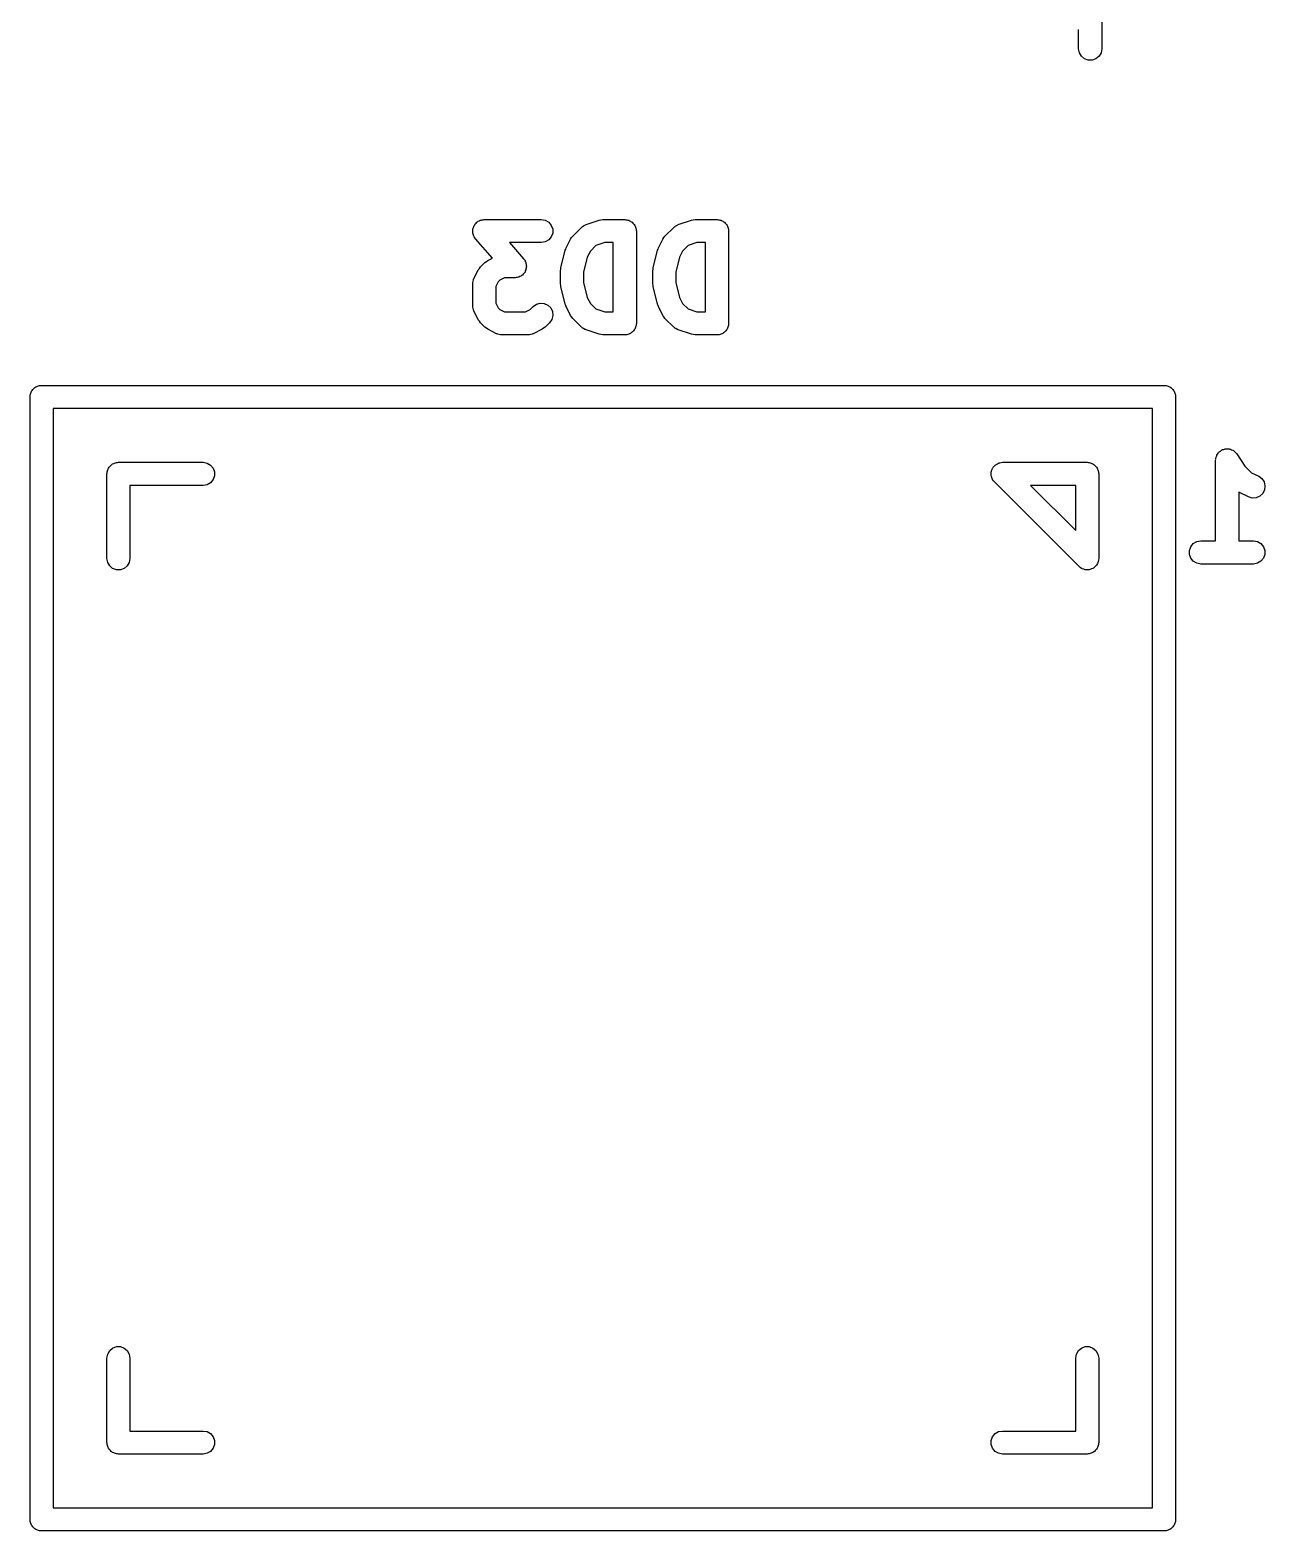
# Model space of a CAD drawing. Extents: x 100 to 214, y -112 to -50.
# Drawn here: x 126.58 to 134.61, y -101.31 to -91.55 of the extents above; entities that cross this region are included whole.
import ezdxf

# ---------------------------------------------------------------- set-up
doc = ezdxf.new("R2010")
doc.units = 0
doc.header["$MEASUREMENT"] = 0
doc.layers.add('BLACK', color=7, linetype='CONTINUOUS')

msp = doc.modelspace()

# ---------------------------------------------------------------- linework, layer by layer
at = {"layer": 'Black'}
for p, q in [((133.546, -91.0714), (133.546, -91.6714)), ((133.396, -91.6714), (133.396, -91.5464)), ((133.401, -91.6971), (133.396, -91.6714)), ((133.414, -91.7196), (133.401, -91.6971)), ((133.434, -91.7364), (133.414, -91.7196)), ((133.458, -91.7453), (133.434, -91.7364)), ((133.484, -91.7453), (133.458, -91.7453)), ((133.509, -91.7364), (133.484, -91.7453)), ((133.529, -91.7196), (133.509, -91.7364)), ((133.542, -91.6971), (133.529, -91.7196)), ((133.546, -91.6714), (133.542, -91.6971)), ((129.459, -92.8387), (129.46, -92.8329)), ((129.46, -92.8329), (129.463, -92.8265)), ((129.463, -92.8265), (129.466, -92.8196)), ((129.466, -92.8196), (129.469, -92.8152)), ((129.469, -92.8152), (129.472, -92.8101)), ((129.472, -92.8101), (129.478, -92.8053)), ((129.478, -92.8053), (129.482, -92.7997)), ((129.482, -92.7997), (129.487, -92.7968)), ((129.487, -92.7968), (129.492, -92.793)), ((129.492, -92.793), (129.499, -92.7903)), ((129.499, -92.7903), (129.505, -92.7867)), ((129.505, -92.7867), (129.511, -92.7856)), ((129.511, -92.7856), (129.516, -92.7836)), ((129.516, -92.7836), (129.523, -92.7834)), ((129.523, -92.7834), (129.531, -92.7821)), ((129.531, -92.7821), (129.902, -92.7821)), ((129.902, -92.7821), (129.928, -92.7867)), ((129.928, -92.7867), (129.95, -92.7997)), ((129.95, -92.7997), (129.967, -92.8196)), ((129.967, -92.8196), (129.976, -92.8441)), ((130.106, -92.8898), (130.163, -92.8327)), ((130.163, -92.8327), (130.167, -92.8302)), ((130.167, -92.8302), (130.17, -92.827)), ((130.17, -92.827), (130.177, -92.8228)), ((130.177, -92.8228), (130.185, -92.8177)), ((130.185, -92.8177), (130.189, -92.8166)), ((130.189, -92.8166), (130.193, -92.8145)), ((130.193, -92.8145), (130.278, -92.786)), ((130.278, -92.786), (130.29, -92.7842)), ((130.29, -92.7842), (130.302, -92.7821)), ((130.302, -92.7821), (130.445, -92.7821)), ((130.445, -92.7821), (130.451, -92.7833)), ((130.451, -92.7833), (130.458, -92.7833)), ((130.458, -92.7833), (130.464, -92.7855)), ((130.464, -92.7855), (130.471, -92.7867)), ((130.471, -92.7867), (130.476, -92.7899)), ((130.476, -92.7899), (130.482, -92.7922)), ((130.482, -92.7922), (130.487, -92.7964)), ((130.487, -92.7964), (130.493, -92.7997)), ((130.493, -92.7997), (130.497, -92.8047)), ((130.497, -92.8047), (130.502, -92.8089)), ((130.502, -92.8089), (130.506, -92.8146)), ((130.506, -92.8146), (130.51, -92.8196)), ((130.51, -92.8196), (130.512, -92.8258)), ((130.512, -92.8258), (130.515, -92.8315)), ((130.515, -92.8315), (130.516, -92.8379)), ((130.706, -92.8898), (130.763, -92.8327)), ((130.763, -92.8327), (130.767, -92.8302)), ((130.767, -92.8302), (130.77, -92.827)), ((130.77, -92.827), (130.777, -92.8228)), ((130.777, -92.8228), (130.785, -92.8177)), ((130.785, -92.8177), (130.789, -92.8166)), ((130.789, -92.8166), (130.793, -92.8145)), ((130.793, -92.8145), (130.878, -92.786)), ((130.878, -92.786), (130.89, -92.7842)), ((130.89, -92.7842), (130.902, -92.7821)), ((130.902, -92.7821), (131.045, -92.7821)), ((131.045, -92.7821), (131.051, -92.7833)), ((131.051, -92.7833), (131.058, -92.7833)), ((131.058, -92.7833), (131.064, -92.7855)), ((131.064, -92.7855), (131.071, -92.7867)), ((131.071, -92.7867), (131.076, -92.7899)), ((131.076, -92.7899), (131.082, -92.7922)), ((131.082, -92.7922), (131.087, -92.7964)), ((131.087, -92.7964), (131.093, -92.7997)), ((131.093, -92.7997), (131.097, -92.8047)), ((131.097, -92.8047), (131.102, -92.8089)), ((131.102, -92.8089), (131.106, -92.8146)), ((131.106, -92.8146), (131.11, -92.8196)), ((131.11, -92.8196), (131.112, -92.8258)), ((131.112, -92.8258), (131.115, -92.8315)), ((131.115, -92.8315), (131.116, -92.8379)), ((129.456, -92.8587), (129.457, -92.8514)), ((129.457, -92.8644), (129.456, -92.8587)), ((129.457, -92.8441), (129.459, -92.8387)), ((129.457, -92.8514), (129.457, -92.8441)), ((129.457, -92.8702), (129.457, -92.8644)), ((129.459, -92.877), (129.457, -92.8702)), ((129.461, -92.8842), (129.459, -92.877)), ((129.464, -92.8892), (129.461, -92.8842)), ((129.466, -92.8946), (129.464, -92.8892)), ((129.47, -92.9002), (129.466, -92.8946)), ((129.474, -92.9065), (129.47, -92.9002)), ((129.584, -93.0322), (129.474, -92.9065)), ((129.902, -92.9321), (129.696, -92.9321)), ((129.696, -92.9321), (129.787, -93.0363)), ((129.928, -92.9276), (129.902, -92.9321)), ((129.95, -92.9146), (129.928, -92.9276)), ((129.967, -92.8946), (129.95, -92.9146)), ((129.976, -92.8702), (129.967, -92.8946)), ((129.976, -92.8441), (129.976, -92.8702)), ((130.063, -92.9664), (130.092, -92.9093)), ((130.092, -92.9093), (130.099, -92.8996)), ((130.099, -92.8996), (130.106, -92.8898)), ((130.314, -92.9321), (130.257, -92.9513)), ((130.37, -92.9321), (130.314, -92.9321)), ((130.37, -93.3821), (130.37, -92.9321)), ((130.516, -92.8379), (130.519, -92.8441)), ((130.519, -92.8441), (130.519, -92.8507)), ((130.519, -92.8507), (130.52, -92.8571)), ((130.52, -92.8571), (130.52, -93.4571)), ((130.663, -92.9664), (130.692, -92.9093)), ((130.692, -92.9093), (130.699, -92.8996)), ((130.699, -92.8996), (130.706, -92.8898)), ((130.914, -92.9321), (130.857, -92.9513)), ((130.97, -92.9321), (130.914, -92.9321)), ((130.97, -93.3821), (130.97, -92.9321)), ((131.116, -92.8379), (131.119, -92.8441)), ((131.119, -92.8441), (131.119, -92.8507)), ((131.119, -92.8507), (131.12, -92.8571)), ((131.12, -92.8571), (131.12, -93.4571)), ((130.029, -93.0961), (130.058, -92.9818)), ((130.058, -92.9818), (130.061, -92.9743)), ((130.061, -92.9743), (130.063, -92.9664)), ((130.201, -93.0262), (130.177, -93.1235)), ((130.221, -92.9873), (130.201, -93.0262)), ((130.257, -92.9513), (130.221, -92.9873)), ((130.629, -93.0961), (130.658, -92.9818)), ((130.658, -92.9818), (130.661, -92.9743)), ((130.661, -92.9743), (130.663, -92.9664)), ((130.801, -93.0262), (130.777, -93.1235)), ((130.821, -92.9873), (130.801, -93.0262)), ((130.857, -92.9513), (130.821, -92.9873)), ((129.463, -93.1664), (129.492, -93.1093)), ((129.492, -93.1093), (129.499, -93.0996)), ((129.499, -93.0996), (129.506, -93.0898)), ((129.506, -93.0898), (129.535, -93.0612)), ((129.535, -93.0612), (129.545, -93.0543)), ((129.545, -93.0543), (129.554, -93.0472)), ((129.554, -93.0472), (129.584, -93.0322)), ((129.787, -93.0363), (129.791, -93.0426)), ((129.791, -93.0426), (129.796, -93.0482)), ((129.796, -93.1232), (129.792, -93.1276)), ((129.796, -93.0482), (129.798, -93.0536)), ((129.798, -93.1163), (129.796, -93.1232)), ((129.798, -93.0536), (129.801, -93.0586)), ((129.802, -93.1099), (129.798, -93.1163)), ((129.801, -93.0586), (129.802, -93.0658)), ((129.802, -93.0658), (129.804, -93.0727)), ((129.804, -93.0987), (129.802, -93.1042)), ((129.802, -93.1042), (129.802, -93.1099)), ((129.804, -93.0727), (129.804, -93.0785)), ((129.804, -93.0785), (129.806, -93.0841)), ((129.806, -93.0841), (129.804, -93.0914)), ((129.804, -93.0914), (129.804, -93.0987)), ((130.027, -93.1143), (130.029, -93.1052)), ((130.027, -93.2), (130.027, -93.1143)), ((130.029, -93.1052), (130.029, -93.0961)), ((130.177, -93.1235), (130.177, -93.1908)), ((130.627, -93.1143), (130.629, -93.1052)), ((130.627, -93.2), (130.627, -93.1143)), ((130.629, -93.1052), (130.629, -93.0961)), ((130.777, -93.1235), (130.777, -93.1908)), ((129.456, -93.1914), (129.459, -93.183)), ((129.456, -93.1957), (129.456, -93.1914)), ((129.456, -93.2), (129.456, -93.1957)), ((129.456, -93.3428), (129.456, -93.2)), ((129.459, -93.183), (129.46, -93.1743)), ((129.46, -93.1743), (129.462, -93.1706)), ((129.462, -93.1706), (129.463, -93.1664)), ((129.621, -93.1873), (129.606, -93.2177)), ((129.606, -93.2177), (129.606, -93.3251)), ((129.632, -93.1759), (129.621, -93.1873)), ((129.663, -93.1607), (129.632, -93.1759)), ((129.731, -93.1607), (129.663, -93.1607)), ((129.738, -93.1594), (129.731, -93.1607)), ((129.745, -93.1593), (129.738, -93.1594)), ((129.751, -93.1572), (129.745, -93.1593)), ((129.756, -93.1562), (129.751, -93.1572)), ((129.763, -93.1525), (129.756, -93.1562)), ((129.769, -93.1499), (129.763, -93.1525)), ((129.774, -93.146), (129.769, -93.1499)), ((129.779, -93.1432), (129.774, -93.146)), ((129.783, -93.1375), (129.779, -93.1432)), ((129.789, -93.1327), (129.783, -93.1375)), ((129.792, -93.1276), (129.789, -93.1327)), ((130.029, -93.209), (130.027, -93.2)), ((130.029, -93.2182), (130.029, -93.209)), ((130.058, -93.3325), (130.029, -93.2182)), ((130.177, -93.1908), (130.201, -93.2881)), ((130.629, -93.209), (130.627, -93.2)), ((130.629, -93.2182), (130.629, -93.209)), ((130.658, -93.3325), (130.629, -93.2182)), ((130.777, -93.1908), (130.801, -93.2881)), ((130.201, -93.2881), (130.221, -93.327)), ((130.801, -93.2881), (130.821, -93.327)), ((129.456, -93.3471), (129.456, -93.3428)), ((129.456, -93.3514), (129.456, -93.3471)), ((129.459, -93.3598), (129.456, -93.3514)), ((129.46, -93.3685), (129.459, -93.3598)), ((129.462, -93.3722), (129.46, -93.3685)), ((129.463, -93.3764), (129.462, -93.3722)), ((129.492, -93.4335), (129.463, -93.3764)), ((129.606, -93.3251), (129.621, -93.3556)), ((129.621, -93.3556), (129.632, -93.3669)), ((129.632, -93.3669), (129.663, -93.3821)), ((129.663, -93.3821), (129.799, -93.3821)), ((129.799, -93.3821), (129.829, -93.3669)), ((129.829, -93.3669), (129.849, -93.347)), ((129.849, -93.347), (129.87, -93.332)), ((129.87, -93.332), (129.895, -93.3253)), ((129.895, -93.3253), (129.921, -93.3275)), ((129.921, -93.3275), (129.945, -93.3385)), ((129.945, -93.3385), (129.963, -93.357)), ((129.963, -93.357), (129.974, -93.3806)), ((129.977, -93.4065), (129.97, -93.4317)), ((129.974, -93.3806), (129.977, -93.4065)), ((130.061, -93.34), (130.058, -93.3325)), ((130.063, -93.3478), (130.061, -93.34)), ((130.092, -93.405), (130.063, -93.3478)), ((130.099, -93.4146), (130.092, -93.405)), ((130.106, -93.4244), (130.099, -93.4146)), ((130.221, -93.327), (130.257, -93.363)), ((130.257, -93.363), (130.314, -93.3821)), ((130.314, -93.3821), (130.37, -93.3821)), ((130.661, -93.34), (130.658, -93.3325)), ((130.663, -93.3478), (130.661, -93.34)), ((130.692, -93.405), (130.663, -93.3478)), ((130.699, -93.4146), (130.692, -93.405)), ((130.706, -93.4244), (130.699, -93.4146)), ((130.821, -93.327), (130.857, -93.363)), ((130.857, -93.363), (130.914, -93.3821)), ((130.914, -93.3821), (130.97, -93.3821)), ((129.499, -93.4432), (129.492, -93.4335)), ((129.506, -93.453), (129.499, -93.4432)), ((129.535, -93.4816), (129.506, -93.453)), ((129.545, -93.4885), (129.535, -93.4816)), ((129.554, -93.4956), (129.545, -93.4885)), ((129.611, -93.5242), (129.554, -93.4956)), ((129.907, -93.4956), (129.85, -93.5242)), ((129.917, -93.4885), (129.907, -93.4956)), ((129.926, -93.4816), (129.917, -93.4885)), ((129.955, -93.453), (129.926, -93.4816)), ((129.97, -93.4317), (129.955, -93.453)), ((130.163, -93.4816), (130.106, -93.4244)), ((130.167, -93.4841), (130.163, -93.4816)), ((130.17, -93.4873), (130.167, -93.4841)), ((130.177, -93.4915), (130.17, -93.4873)), ((130.185, -93.4965), (130.177, -93.4915)), ((130.189, -93.4976), (130.185, -93.4965)), ((130.193, -93.4997), (130.189, -93.4976)), ((130.278, -93.5283), (130.193, -93.4997)), ((130.487, -93.5179), (130.482, -93.5221)), ((130.493, -93.5146), (130.487, -93.5179)), ((130.497, -93.5096), (130.493, -93.5146)), ((130.502, -93.5053), (130.497, -93.5096)), ((130.506, -93.4997), (130.502, -93.5053)), ((130.51, -93.4946), (130.506, -93.4997)), ((130.512, -93.4885), (130.51, -93.4946)), ((130.515, -93.4828), (130.512, -93.4885)), ((130.516, -93.4763), (130.515, -93.4828)), ((130.519, -93.4702), (130.516, -93.4763)), ((130.52, -93.4571), (130.519, -93.4636)), ((130.519, -93.4636), (130.519, -93.4702)), ((130.763, -93.4816), (130.706, -93.4244)), ((130.767, -93.4841), (130.763, -93.4816)), ((130.77, -93.4873), (130.767, -93.4841)), ((130.777, -93.4915), (130.77, -93.4873)), ((130.785, -93.4965), (130.777, -93.4915)), ((130.789, -93.4976), (130.785, -93.4965)), ((130.793, -93.4997), (130.789, -93.4976)), ((130.878, -93.5283), (130.793, -93.4997)), ((131.087, -93.5179), (131.082, -93.5221)), ((131.093, -93.5146), (131.087, -93.5179)), ((131.097, -93.5096), (131.093, -93.5146)), ((131.102, -93.5053), (131.097, -93.5096)), ((131.106, -93.4997), (131.102, -93.5053)), ((131.11, -93.4946), (131.106, -93.4997)), ((131.112, -93.4885), (131.11, -93.4946)), ((131.115, -93.4828), (131.112, -93.4885)), ((131.116, -93.4763), (131.115, -93.4828)), ((131.119, -93.4702), (131.116, -93.4763)), ((131.12, -93.4571), (131.119, -93.4636)), ((131.119, -93.4636), (131.119, -93.4702)), ((129.615, -93.5254), (129.611, -93.5242)), ((129.619, -93.5276), (129.615, -93.5254)), ((129.628, -93.5291), (129.619, -93.5276)), ((129.636, -93.5316), (129.628, -93.5291)), ((129.641, -93.5314), (129.636, -93.5316)), ((129.645, -93.5321), (129.641, -93.5314)), ((129.816, -93.5321), (129.645, -93.5321)), ((129.821, -93.5314), (129.816, -93.5321)), ((129.825, -93.5316), (129.821, -93.5314)), ((129.833, -93.5291), (129.825, -93.5316)), ((129.842, -93.5276), (129.833, -93.5291)), ((129.846, -93.5254), (129.842, -93.5276)), ((129.85, -93.5242), (129.846, -93.5254)), ((130.29, -93.53), (130.278, -93.5283)), ((130.302, -93.5321), (130.29, -93.53)), ((130.445, -93.5321), (130.302, -93.5321)), ((130.451, -93.531), (130.445, -93.5321)), ((130.458, -93.531), (130.451, -93.531)), ((130.464, -93.5287), (130.458, -93.531)), ((130.471, -93.5276), (130.464, -93.5287)), ((130.476, -93.5243), (130.471, -93.5276)), ((130.482, -93.5221), (130.476, -93.5243)), ((130.89, -93.53), (130.878, -93.5283)), ((130.902, -93.5321), (130.89, -93.53)), ((131.045, -93.5321), (130.902, -93.5321)), ((131.051, -93.531), (131.045, -93.5321)), ((131.058, -93.531), (131.051, -93.531)), ((131.064, -93.5287), (131.058, -93.531)), ((131.071, -93.5276), (131.064, -93.5287)), ((131.076, -93.5243), (131.071, -93.5276)), ((131.082, -93.5221), (131.076, -93.5243)), ((126.582, -93.91), (126.585, -93.9044)), ((126.585, -93.9044), (126.587, -93.8982)), ((126.587, -93.8982), (126.591, -93.8932)), ((126.591, -93.8932), (126.595, -93.8875)), ((126.595, -93.8875), (126.6, -93.8833)), ((126.6, -93.8833), (126.604, -93.8782)), ((126.604, -93.8782), (126.609, -93.875)), ((126.609, -93.875), (126.614, -93.8707)), ((126.614, -93.8707), (126.621, -93.8685)), ((126.621, -93.8685), (126.626, -93.8652)), ((126.626, -93.8652), (126.633, -93.8641)), ((126.633, -93.8641), (126.639, -93.8618)), ((126.639, -93.8618), (126.646, -93.8618)), ((126.646, -93.8618), (126.652, -93.8607)), ((126.652, -93.8607), (133.952, -93.8607)), ((133.952, -93.8607), (133.958, -93.8618)), ((133.958, -93.8618), (133.965, -93.8618)), ((133.965, -93.8618), (133.971, -93.8641)), ((133.971, -93.8641), (133.978, -93.8652)), ((133.978, -93.8652), (133.983, -93.8685)), ((133.983, -93.8685), (133.989, -93.8707)), ((133.989, -93.8707), (133.995, -93.875)), ((133.995, -93.875), (134, -93.8782)), ((134, -93.8782), (134.004, -93.8833)), ((134.004, -93.8833), (134.009, -93.8875)), ((134.009, -93.8875), (134.013, -93.8932)), ((134.013, -93.8932), (134.017, -93.8982)), ((134.017, -93.8982), (134.019, -93.9044)), ((134.019, -93.9044), (134.022, -93.91)), ((126.577, -93.9357), (126.578, -93.9292)), ((126.577, -101.236), (126.577, -93.9357)), ((126.578, -93.9227), (126.58, -93.9165)), ((126.578, -93.9292), (126.578, -93.9227)), ((126.58, -93.9165), (126.582, -93.91)), ((134.022, -93.91), (134.024, -93.9165)), ((134.024, -93.9165), (134.026, -93.9227)), ((134.026, -93.9227), (134.026, -93.9292)), ((134.026, -93.9292), (134.027, -93.9357)), ((134.027, -93.9357), (134.027, -101.236)), ((126.727, -94.0107), (126.727, -101.161)), ((133.877, -94.0107), (126.727, -94.0107)), ((133.877, -101.161), (133.877, -94.0107)), ((134.3, -94.3067), (134.305, -94.2989)), ((134.305, -94.2989), (134.308, -94.2962)), ((134.308, -94.2962), (134.31, -94.2929)), ((134.31, -94.2929), (134.318, -94.2879)), ((134.318, -94.2879), (134.325, -94.2822)), ((134.325, -94.2822), (134.328, -94.2808)), ((134.328, -94.2808), (134.332, -94.2784)), ((134.332, -94.2784), (134.341, -94.2763)), ((134.341, -94.2763), (134.349, -94.2733)), ((134.349, -94.2733), (134.353, -94.2733)), ((134.353, -94.2733), (134.357, -94.2723)), ((134.357, -94.2723), (134.366, -94.2733)), ((134.366, -94.2733), (134.375, -94.2733)), ((134.375, -94.2733), (134.379, -94.2747)), ((134.379, -94.2747), (134.383, -94.2751)), ((134.383, -94.2751), (134.391, -94.2791)), ((134.391, -94.2791), (134.399, -94.2822)), ((134.399, -94.2822), (134.403, -94.2848)), ((134.403, -94.2848), (134.406, -94.2867)), ((134.406, -94.2867), (134.413, -94.2932)), ((134.413, -94.2932), (134.419, -94.2989)), ((134.419, -94.2989), (134.422, -94.3025)), ((127.087, -94.3982), (127.091, -94.3932)), ((127.091, -94.3932), (127.095, -94.3875)), ((127.095, -94.3875), (127.1, -94.3833)), ((127.1, -94.3833), (127.104, -94.3782)), ((127.104, -94.3782), (127.109, -94.375)), ((127.109, -94.375), (127.114, -94.3707)), ((127.114, -94.3707), (127.121, -94.3685)), ((127.121, -94.3685), (127.126, -94.3652)), ((127.126, -94.3652), (127.133, -94.3641)), ((127.133, -94.3641), (127.139, -94.3618)), ((127.139, -94.3618), (127.146, -94.3618)), ((127.146, -94.3618), (127.152, -94.3607)), ((127.152, -94.3607), (127.702, -94.3607)), ((127.702, -94.3607), (127.728, -94.3652)), ((127.728, -94.3652), (127.75, -94.3782)), ((127.75, -94.3782), (127.767, -94.3982)), ((132.837, -94.3982), (132.839, -94.3957)), ((132.839, -94.3957), (132.841, -94.3927)), ((132.841, -94.3927), (132.847, -94.3858)), ((132.847, -94.3858), (132.854, -94.3782)), ((132.854, -94.3782), (132.857, -94.3766)), ((132.857, -94.3766), (132.859, -94.3743)), ((132.859, -94.3743), (132.868, -94.3701)), ((132.868, -94.3701), (132.876, -94.3652)), ((132.876, -94.3652), (132.88, -94.3646)), ((132.88, -94.3646), (132.883, -94.3633)), ((132.883, -94.3633), (132.892, -94.3624)), ((132.892, -94.3624), (132.902, -94.3607)), ((132.902, -94.3607), (133.452, -94.3607)), ((133.452, -94.3607), (133.458, -94.3618)), ((133.458, -94.3618), (133.465, -94.3618)), ((133.465, -94.3618), (133.471, -94.3641)), ((133.471, -94.3641), (133.478, -94.3652)), ((133.478, -94.3652), (133.483, -94.3685)), ((133.483, -94.3685), (133.489, -94.3707)), ((133.489, -94.3707), (133.495, -94.375)), ((133.495, -94.375), (133.5, -94.3782)), ((133.5, -94.3782), (133.504, -94.3833)), ((133.504, -94.3833), (133.509, -94.3875)), ((133.509, -94.3875), (133.513, -94.3932)), ((133.513, -94.3932), (133.517, -94.3982)), ((134.287, -94.3389), (134.29, -94.3303)), ((134.288, -94.343), (134.287, -94.3389)), ((134.287, -94.3471), (134.288, -94.343)), ((134.287, -94.8721), (134.287, -94.3471)), ((134.29, -94.3303), (134.292, -94.3215)), ((134.292, -94.3215), (134.294, -94.3179)), ((134.294, -94.3179), (134.295, -94.3139)), ((134.295, -94.3139), (134.3, -94.3067)), ((134.422, -94.3025), (134.424, -94.3055)), ((134.424, -94.3055), (134.477, -94.3851)), ((134.477, -94.3851), (134.521, -94.4283)), ((127.077, -94.4357), (127.078, -94.4292)), ((127.077, -94.9857), (127.077, -94.4357)), ((127.078, -94.4227), (127.08, -94.4165)), ((127.078, -94.4292), (127.078, -94.4227)), ((127.08, -94.4165), (127.082, -94.41)), ((127.082, -94.41), (127.085, -94.4044)), ((127.085, -94.4044), (127.087, -94.3982)), ((127.75, -94.4932), (127.728, -94.5062)), ((127.767, -94.4732), (127.75, -94.4932)), ((127.767, -94.3982), (127.776, -94.4227)), ((127.776, -94.4487), (127.767, -94.4732)), ((127.776, -94.4227), (127.776, -94.4487)), ((132.827, -94.4422), (132.828, -94.4325)), ((132.828, -94.4454), (132.827, -94.4422)), ((132.828, -94.4227), (132.829, -94.4196)), ((132.828, -94.4325), (132.828, -94.4227)), ((132.828, -94.4487), (132.828, -94.4454)), ((132.831, -94.4579), (132.828, -94.4487)), ((132.829, -94.4196), (132.83, -94.4163)), ((132.83, -94.4163), (132.834, -94.4074)), ((132.834, -94.4674), (132.831, -94.4579)), ((132.834, -94.4074), (132.837, -94.3982)), ((132.836, -94.4701), (132.834, -94.4674)), ((132.837, -94.4732), (132.836, -94.4701)), ((132.843, -94.4807), (132.837, -94.4732)), ((132.849, -94.4887), (132.843, -94.4807)), ((133.399, -95.0387), (132.849, -94.4887)), ((133.517, -94.3982), (133.519, -94.4044)), ((133.519, -94.4044), (133.522, -94.41)), ((133.522, -94.41), (133.524, -94.4165)), ((133.524, -94.4165), (133.526, -94.4227)), ((133.526, -94.4227), (133.526, -94.4292)), ((133.526, -94.4292), (133.527, -94.4357)), ((133.527, -94.4357), (133.527, -94.9857)), ((134.521, -94.4283), (134.567, -94.4515)), ((134.567, -94.4515), (134.588, -94.467)), ((134.588, -94.467), (134.602, -94.4887)), ((134.602, -94.4887), (134.608, -94.5141)), ((127.702, -94.5107), (127.227, -94.5107)), ((127.227, -94.5107), (127.227, -94.9857)), ((127.728, -94.5062), (127.702, -94.5107)), ((133.083, -94.5107), (133.377, -94.8046)), ((133.377, -94.5107), (133.083, -94.5107)), ((133.377, -94.8046), (133.377, -94.5107)), ((134.443, -94.5571), (134.437, -94.5528)), ((134.437, -94.5528), (134.437, -94.8721)), ((134.5, -94.5856), (134.443, -94.5571)), ((134.525, -94.5931), (134.5, -94.5856)), ((134.551, -94.5915), (134.525, -94.5931)), ((134.575, -94.5811), (134.551, -94.5915)), ((134.594, -94.5632), (134.575, -94.5811)), ((134.605, -94.5399), (134.594, -94.5632)), ((134.608, -94.5141), (134.605, -94.5399)), ((134.142, -94.8897), (134.165, -94.8767)), ((134.165, -94.8767), (134.191, -94.8721)), ((134.191, -94.8721), (134.287, -94.8721)), ((134.437, -94.8721), (134.533, -94.8721)), ((134.533, -94.8721), (134.559, -94.8767)), ((134.559, -94.8767), (134.582, -94.8897)), ((134.117, -94.9341), (134.126, -94.9096)), ((134.117, -94.9602), (134.117, -94.9341)), ((134.126, -94.9846), (134.117, -94.9602)), ((134.126, -94.9096), (134.142, -94.8897)), ((134.582, -94.8897), (134.598, -94.9096)), ((134.598, -94.9096), (134.607, -94.9341)), ((134.607, -94.9602), (134.598, -94.9846)), ((134.607, -94.9341), (134.607, -94.9602)), ((127.082, -95.0114), (127.077, -94.9857)), ((127.095, -95.0339), (127.082, -95.0114)), ((127.114, -95.0507), (127.095, -95.0339)), ((127.139, -95.0596), (127.114, -95.0507)), ((127.165, -95.0596), (127.139, -95.0596)), ((127.189, -95.0507), (127.165, -95.0596)), ((127.209, -95.0339), (127.189, -95.0507)), ((127.222, -95.0114), (127.209, -95.0339)), ((127.227, -94.9857), (127.222, -95.0114)), ((133.407, -95.0444), (133.399, -95.0387)), ((133.415, -95.0507), (133.407, -95.0444)), ((133.418, -95.0518), (133.415, -95.0507)), ((133.42, -95.0537), (133.418, -95.0518)), ((133.43, -95.0562), (133.42, -95.0537)), ((133.439, -95.0596), (133.43, -95.0562)), ((133.442, -95.0596), (133.439, -95.0596)), ((133.445, -95.0604), (133.442, -95.0596)), ((133.455, -95.0596), (133.445, -95.0604)), ((133.465, -95.0596), (133.455, -95.0596)), ((133.468, -95.0584), (133.465, -95.0596)), ((133.471, -95.0581), (133.468, -95.0584)), ((133.48, -95.054), (133.471, -95.0581)), ((133.489, -95.0507), (133.48, -95.054)), ((133.492, -95.0485), (133.489, -95.0507)), ((133.495, -95.0471), (133.492, -95.0485)), ((133.502, -95.0402), (133.495, -95.0471)), ((133.509, -95.0339), (133.502, -95.0402)), ((133.511, -95.0311), (133.509, -95.0339)), ((133.513, -95.0287), (133.511, -95.0311)), ((133.518, -95.0198), (133.513, -95.0287)), ((133.522, -95.0114), (133.518, -95.0198)), ((133.523, -95.0081), (133.522, -95.0114)), ((133.524, -95.0051), (133.523, -95.0081)), ((133.525, -94.9954), (133.524, -95.0051)), ((133.527, -94.9857), (133.525, -94.9954)), ((134.142, -95.0046), (134.126, -94.9846)), ((134.165, -95.0176), (134.142, -95.0046)), ((134.191, -95.0221), (134.165, -95.0176)), ((134.533, -95.0221), (134.191, -95.0221)), ((134.559, -95.0176), (134.533, -95.0221)), ((134.582, -95.0046), (134.559, -95.0176)), ((134.598, -94.9846), (134.582, -95.0046)), ((127.082, -100.16), (127.095, -100.137)), ((127.095, -100.137), (127.114, -100.121)), ((127.114, -100.121), (127.139, -100.112)), ((127.139, -100.112), (127.165, -100.112)), ((127.165, -100.112), (127.189, -100.121)), ((127.189, -100.121), (127.209, -100.137)), ((127.209, -100.137), (127.222, -100.16)), ((133.382, -100.16), (133.395, -100.137)), ((133.395, -100.137), (133.415, -100.121)), ((133.415, -100.121), (133.439, -100.112)), ((133.439, -100.112), (133.465, -100.112)), ((133.465, -100.112), (133.489, -100.121)), ((133.489, -100.121), (133.509, -100.137)), ((133.509, -100.137), (133.522, -100.16)), ((127.077, -100.186), (127.082, -100.16)), ((127.077, -100.736), (127.077, -100.186)), ((127.222, -100.16), (127.227, -100.186)), ((127.227, -100.186), (127.227, -100.661)), ((133.377, -100.186), (133.382, -100.16)), ((133.377, -100.661), (133.377, -100.186)), ((133.522, -100.16), (133.527, -100.186)), ((133.527, -100.186), (133.527, -100.736)), ((127.078, -100.742), (127.077, -100.736)), ((127.227, -100.661), (127.702, -100.661)), ((127.702, -100.661), (127.728, -100.665)), ((127.728, -100.665), (127.75, -100.678)), ((127.75, -100.678), (127.767, -100.698)), ((127.767, -100.698), (127.776, -100.723)), ((127.776, -100.723), (127.776, -100.749)), ((132.828, -100.723), (132.837, -100.698)), ((132.828, -100.749), (132.828, -100.723)), ((132.837, -100.698), (132.854, -100.678)), ((132.854, -100.678), (132.876, -100.665)), ((132.876, -100.665), (132.902, -100.661)), ((132.902, -100.661), (133.377, -100.661)), ((133.527, -100.736), (133.526, -100.742)), ((127.078, -100.749), (127.078, -100.742)), ((127.08, -100.755), (127.078, -100.749)), ((127.082, -100.761), (127.08, -100.755)), ((127.085, -100.767), (127.082, -100.761)), ((127.087, -100.773), (127.085, -100.767)), ((127.091, -100.778), (127.087, -100.773)), ((127.095, -100.784), (127.091, -100.778)), ((127.1, -100.788), (127.095, -100.784)), ((127.104, -100.793), (127.1, -100.788)), ((127.109, -100.796), (127.104, -100.793)), ((127.114, -100.801), (127.109, -100.796)), ((127.121, -100.803), (127.114, -100.801)), ((127.126, -100.806), (127.121, -100.803)), ((127.133, -100.807), (127.126, -100.806)), ((127.139, -100.81), (127.133, -100.807)), ((127.146, -100.81), (127.139, -100.81)), ((127.152, -100.811), (127.146, -100.81)), ((127.702, -100.811), (127.152, -100.811)), ((127.728, -100.806), (127.702, -100.811)), ((127.75, -100.793), (127.728, -100.806)), ((127.767, -100.773), (127.75, -100.793)), ((127.776, -100.749), (127.767, -100.773)), ((132.837, -100.773), (132.828, -100.749)), ((132.854, -100.793), (132.837, -100.773)), ((132.876, -100.806), (132.854, -100.793)), ((132.902, -100.811), (132.876, -100.806)), ((133.452, -100.811), (132.902, -100.811)), ((133.458, -100.81), (133.452, -100.811)), ((133.465, -100.81), (133.458, -100.81)), ((133.471, -100.807), (133.465, -100.81)), ((133.478, -100.806), (133.471, -100.807)), ((133.483, -100.803), (133.478, -100.806)), ((133.489, -100.801), (133.483, -100.803)), ((133.495, -100.796), (133.489, -100.801)), ((133.5, -100.793), (133.495, -100.796)), ((133.504, -100.788), (133.5, -100.793)), ((133.509, -100.784), (133.504, -100.788)), ((133.513, -100.778), (133.509, -100.784)), ((133.517, -100.773), (133.513, -100.778)), ((133.519, -100.767), (133.517, -100.773)), ((133.522, -100.761), (133.519, -100.767)), ((133.524, -100.755), (133.522, -100.761)), ((133.526, -100.749), (133.524, -100.755)), ((133.526, -100.742), (133.526, -100.749)), ((126.727, -101.161), (133.877, -101.161)), ((126.578, -101.242), (126.577, -101.236)), ((126.578, -101.249), (126.578, -101.242)), ((126.58, -101.255), (126.578, -101.249)), ((126.582, -101.261), (126.58, -101.255)), ((126.585, -101.267), (126.582, -101.261)), ((126.587, -101.273), (126.585, -101.267)), ((126.591, -101.278), (126.587, -101.273)), ((126.595, -101.284), (126.591, -101.278)), ((126.6, -101.288), (126.595, -101.284)), ((126.604, -101.293), (126.6, -101.288)), ((126.609, -101.296), (126.604, -101.293)), ((126.614, -101.301), (126.609, -101.296)), ((126.621, -101.303), (126.614, -101.301)), ((126.626, -101.306), (126.621, -101.303)), ((126.633, -101.307), (126.626, -101.306)), ((126.639, -101.31), (126.633, -101.307)), ((126.646, -101.31), (126.639, -101.31)), ((126.652, -101.311), (126.646, -101.31)), ((133.952, -101.311), (126.652, -101.311)), ((133.958, -101.31), (133.952, -101.311)), ((133.965, -101.31), (133.958, -101.31)), ((133.971, -101.307), (133.965, -101.31)), ((133.978, -101.306), (133.971, -101.307)), ((133.983, -101.303), (133.978, -101.306)), ((133.989, -101.301), (133.983, -101.303)), ((133.995, -101.296), (133.989, -101.301)), ((134, -101.293), (133.995, -101.296)), ((134.004, -101.288), (134, -101.293)), ((134.009, -101.284), (134.004, -101.288)), ((134.013, -101.278), (134.009, -101.284)), ((134.017, -101.273), (134.013, -101.278)), ((134.019, -101.267), (134.017, -101.273)), ((134.022, -101.261), (134.019, -101.267)), ((134.024, -101.255), (134.022, -101.261)), ((134.026, -101.249), (134.024, -101.255)), ((134.027, -101.236), (134.026, -101.242)), ((134.026, -101.242), (134.026, -101.249))]:
    msp.add_line(p, q, dxfattribs=at)

doc.saveas('drawing.dxf')
